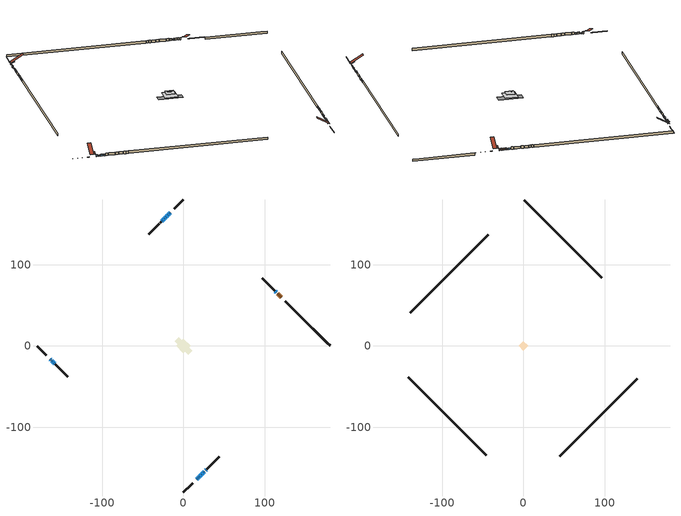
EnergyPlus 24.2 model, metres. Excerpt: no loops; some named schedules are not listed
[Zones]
conditioned space
 floor adiabatic (AdiabaticFloorConstruction): -9.08,0 0,9.08 9.08,0 0,-9.08 z0.23
 floor foundation (Slab1 construction): -10.72,6.07 -6.07,10.72 10.72,-6.07 6.07,-10.72 z-2.15
 wall outside (RimJoist1 construction): 0,-180.51 9.78,-170.73 / -180.51,0 -170.73,-9.78 / 0,180.51 -9.78,170.73 / 136.97,43.55 127.19,53.33 z0.23:0.53
 wall outside (RimJoist2 construction): 10.44,-170.08 11.31,-169.21 / -170.08,-10.44 -169.21,-11.31 / -10.44,170.08 -11.31,169.21 / 126.53,53.98 125.66,54.85 z0.23:0.53
 wall outside (AdiabaticWallConstruction 1): 120.7,59.82 120.05,60.46 / 119.4,61.12 118.6,61.91 / 117.95,62.56 117.13,63.39 / 116.47,64.04 116.1,64.42 z0.23:2.26
 wall outside (AdiabaticWallConstruction): -164.24,-16.27 -163.56,-16.95 / -16.27,164.24 -16.83,163.69 / 20.12,-160.39 21.79,-158.72 z0.23:1.83; 16.27,-164.24 17.15,-163.36 / -159.33,-21.18 -158.45,-22.06 z0.23:1.43; 17.8,-162.71 18.36,-162.15 z0.23:1.22; -17.48,163.03 -18.99,161.52 z0.23:1.91; -19.65,160.87 -21.09,159.43 z0.23:1.4; -21.74,158.77 -23.25,157.26 z0.23:1.32; 19.02,-161.5 19.47,-161.05 / 26.08,-154.44 26.48,-154.03 / -162.91,-17.61 -162.7,-17.81 / 115.44,65.07 115.24,65.28 / -162.05,-18.47 -161.8,-18.72 z0.23:1.45; 22.45,-158.07 24.12,-156.4 / 24.77,-155.74 25.42,-155.09 z0.23:1.02; -23.91,156.61 -25.63,154.88 z0.23:2.14; -26.29,154.22 -26.87,153.65 / -161.14,-19.37 -159.99,-20.52 z0.23:1.81; 114.58,65.93 113.21,67.3 / 27.14,-153.38 27.82,-152.69 z0.23:1.5
 wall outside (Wall1 construction): 28.48,-152.04 29.87,-150.64 / -157.8,-22.72 -156.4,-24.11 / -27.52,152.99 -28.92,151.6 / 112.56,67.96 111.16,69.35 z0.23:2.67
 wall outside (Wall2 construction): 30.53,-149.98 34.62,-145.89 / -155.74,-24.77 -151.65,-28.86 / -29.57,150.94 -33.67,146.85 / 110.5,70.01 106.41,74.1 z0.23:2.67
 wall outside (Wall3 construction): 35.28,-145.23 37.05,-143.46 / -150.99,-29.52 -149.22,-31.29 / -34.32,146.19 -36.1,144.42 / 105.75,74.76 103.98,76.53 z0.23:2.67
 wall outside (Wall4 construction): 37.71,-142.8 40.31,-140.21 / -148.56,-31.95 -145.97,-34.54 / -36.75,143.76 -39.35,141.16 / 103.32,77.19 100.73,79.78 z0.23:2.67
 wall outside (Wall5 construction): 40.96,-139.55 42.16,-138.35 / -145.31,-35.2 -144.11,-36.4 / -40.01,140.51 -41.21,139.3 / 100.07,80.44 98.87,81.64 z0.23:2.67
 wall outside (Wall6 construction): 42.82,-137.69 43.9,-136.61 / -143.45,-37.06 -142.37,-38.14 / -41.87,138.65 -42.95,137.57 / 98.21,82.3 97.13,83.38 z0.23:2.67
 wall foundation (FoundationWall1 construction): 137.62,42.89,-2.15 137.62,42.89,0.23 176.22,4.29,0.23 176.22,4.29,0 180.51,0,0 180.51,0,-2.15
 window (WindowConstruction 15): -164.24,-16.27 -163.56,-16.95 z0.23:1.83
 window (WindowConstruction 5): 16.27,-164.24 17.15,-163.36 z0.23:1.42
 window (WindowConstruction 6): 17.81,-162.71 18.36,-162.15 z0.23:1.22
 window (WindowConstruction 16): -16.27,164.24 -16.83,163.69 z0.23:1.83
 window (WindowConstruction 7): -17.48,163.03 -18.99,161.52 z0.23:1.91
 window (WindowConstruction 8): -19.65,160.87 -21.09,159.43 z0.23:1.4
 window (WindowConstruction 9): -21.74,158.77 -23.25,157.26 z0.23:1.32
 window (WindowConstruction 17): 19.02,-161.49 19.47,-161.05 z0.23:1.45
 window (WindowConstruction 10): 20.12,-160.39 21.79,-158.72 z0.23:1.83
 window (WindowConstruction 11): 22.45,-158.07 24.12,-156.4 z0.23:1.02
 window (WindowConstruction 12): 24.77,-155.74 25.42,-155.09 z0.23:1.02
 window (WindowConstruction 13): -23.91,156.6 -25.63,154.88 z0.23:2.14
 window (WindowConstruction 14): -26.29,154.22 -26.86,153.65 z0.23:1.81
 window (WindowConstruction 18): 26.08,-154.44 26.48,-154.03 z0.23:1.45
 window (WindowConstruction 19): -162.91,-17.61 -162.7,-17.81 z0.23:1.45
 window (WindowConstruction 20): 115.44,65.07 115.24,65.28 z0.23:1.45
 window (WindowConstruction): -162.05,-18.47 -161.8,-18.72 z0.23:1.45
 window (WindowConstruction 1): 114.58,65.93 113.21,67.3 z0.23:1.5
 window (WindowConstruction 2): 27.14,-153.38 27.82,-152.69 z0.23:1.5
 window (WindowConstruction 3): -161.14,-19.37 -159.99,-20.52 z0.23:1.81
 window (WindowConstruction 4): -159.33,-21.18 -158.45,-22.06 z0.23:1.42
 door (Door): 120.7,59.82 120.05,60.46 z0.23:2.26
 door (Door 1): 119.4,61.12 118.6,61.91 z0.23:2.26
 door (Door 2): 117.95,62.57 117.13,63.38 z0.23:2.26
 door (Door 3): 116.47,64.04 116.1,64.42 z0.23:2.26
 ceiling adiabatic (AdiabaticFloorConstruction): 0,-9.08 9.08,0 0,9.08 -9.08,0 z0.23
 roof outside (Roof4 construction): 15.61,-164.9,2.67 13.68,-162.97,4.26 13.12,-163.53,4.26 15.05,-165.46,2.67; -164.9,-15.61,2.67 -162.97,-13.68,4.26 -163.53,-13.12,4.26 -165.46,-15.05,2.67; -15.61,164.9,2.67 -13.68,162.97,4.26 -13.12,163.53,4.26 -15.05,165.46,2.67; 121.35,59.16,2.67 119.42,57.23,4.26 119.98,56.67,4.26 121.91,58.6,2.67
attic - vented
 floor to conditioned space (Floor1 construction Reversed): -5.86,0 0,5.86 5.86,0 0,-5.86 z2.67
 floor to conditioned space (Floor2 construction Reversed): -5.51,0 0,5.51 5.51,0 0,-5.51 z2.67
 floor to conditioned space (Floor3 construction Reversed): -2.77,0 0,2.77 2.77,0 0,-2.77 z2.67; -3.07,0 0,3.07 3.07,0 0,-3.07 z2.67
 wall outside (Wall7 construction): 44.56,-135.96 140.38,-40.14 / -141.72,-38.8 -45.9,-134.62 / -43.6,136.91 -139.42,41.09 / 96.48,84.04 0.66,179.86 z0.23:2.67
 roof outside (Roof1 construction): 14.4,-166.12,2.67 5.99,-157.71,9.6 3.56,-160.14,9.6 11.96,-168.55,2.67; -166.12,-14.4,2.67 -157.71,-5.99,9.6 -160.14,-3.56,9.6 -168.55,-11.96,2.67; -14.4,166.12,2.67 -5.99,157.71,9.6 -3.56,160.14,9.6 -11.96,168.55,2.67; 122.57,57.94,2.67 114.17,49.54,9.6 116.6,47.11,9.6 125,55.51,2.67
shading: -163.35,-17.16 -164.45,-16.06 -164.78,-16.38 -163.68,-17.49 z2.13; 17.36,-163.15 16.06,-164.45 16.38,-164.78 17.69,-163.48 z1.72; 18.57,-161.94 17.59,-162.92 17.92,-163.24 18.9,-162.27 z1.52; -17.04,163.48 -16.06,164.45 -17.13,165.53 -18.11,164.55 z2.13; -19.2,161.31 -17.27,163.24 -17.6,163.57 -19.53,161.64 z2.21; -21.3,159.22 -19.44,161.08 -20.51,162.15 -22.37,160.29 z1.7; -23.46,157.05 -21.53,158.98 -21.86,159.31 -23.79,157.38 z1.62; 22,-158.51 19.91,-160.6 20.24,-160.93 22.33,-158.84 z2.13; 24.33,-156.19 22.24,-158.28 22.56,-158.6 24.65,-156.51 z1.32; 25.63,-154.88 24.56,-155.95 24.89,-156.28 25.96,-155.21 z1.32; -25.84,154.67 -23.7,156.82 -24.02,157.14 -26.17,154.99 z2.44; -27.08,153.44 -26.08,154.43 -26.4,154.76 -27.4,153.76 z2.1; 113,67.51 114.79,65.72 115.12,66.05 113.33,67.84 z1.8; 28.03,-152.48 26.93,-153.59 27.25,-153.91 28.36,-152.81 z1.8; -159.78,-20.73 -161.35,-19.16 -161.68,-19.49 -160.1,-21.06 z2.1; -158.24,-22.27 -159.54,-20.97 -159.87,-21.29 -158.57,-22.6 z1.72
[Building]
Building 1: Terrain=Suburbs
[Site:Location]
Moncton Intl AP_NB: Latitude {deg}=46.11; Longitude {deg}=-64.68; Time Zone {hr}=-4; Elevation {m}=71; Keep Site Location Information=Yes
[Site:GroundTemperature:Shallow]
1.33672, -0.726403, -0.891626, 0.0874321, 4.0178, 7.92987, 11.3214, 13.4699, 13.6524, 11.905, 8.59993, 4.80787
[Site:WaterMainsTemperature]
Calculation Method=Schedule; Temperature Schedule=mains temperature schedule
[Material] Roughness=Rough; Thermal Absorptance=0.9
Name | Thickness {m} | Conductivity {W/m-K} | Density {kg/m3} | Specific Heat {J/kg-K} | Solar Absorptance | Visible Absorptance
asphalt or fiberglass shingles | 0.00635 | 0.162714 | 1121.4 | 1465.45 | 0.4 | 0.4
ceiling loosefill ins | 0.338667 | 0.0480833 | 16.02 | 1046.75 | 0.7 | 0.7
ceiling loosefill ins 1 | 0.423333 | 0.0480833 | 16.02 | 1046.75 | 0.7 | 0.7
ceiling stud and cavity | 0.1397 | 0.0848526 | 65.682 | 1177.47 | 0.7 | 0.7
ceiling stud and cavity 1 | 0.1397 | 0.0882505 | 65.682 | 1177.47 | 0.7 | 0.7
ceiling stud and cavity 2 | 0.1397 | 0.0442237 | 65.682 | 1177.47 | 0.7 | 0.7
concrete 4.0 in. | 0.1016 | 1.803125 | 2242.8 | 837.4 | 0.7 | 0.7
concrete 8.0 in. | 0.2032 | 1.803125 | 2242.8 | 837.4 | 0.7 | 0.7
door material | 0.04445 | 0.0451087 | 512.64 | 1214.23 | 0.7 | 0.7
exterior vertical ins | 0.0639699 | 0.029427 | 32.04 | 1214.23 | 0.7 | 0.7
floor covering | 0.0127 | 0.0433444 | 54.468 | 1339.84 | 0.6 | 0.6
floor rigid ins; wall rigid ins 1 | 0.512978 | 0.029427 | 32.04 | 1214.23 | 0.7 | 0.7
floor stud and cavity | 0.1397 | 1.75129 | 37.0049 | 1207.88 | 0.7 | 0.7
furniture material conditioned space 1 | 0.1524 | 0.115458 | 640.8 | 1214.23 | 0.6 | 0.6
gypsum board | 0.0127 | 0.160291 | 801 | 837.4 | 0.6 | 0.6
gypsum board 1 | 0.0127 | 0.160291 | 801 | 837.4 | 0.7 | 0.7
osb sheathing 0.5 in. | 0.0127 | 0.115458 | 512.64 | 1214.23 | 0.7 | 0.7
osb sheathing 0.75 in. | 0.01905 | 0.115458 | 512.64 | 1214.23 | 0.7 | 0.7
osb sheathing 2.0 in. | 0.0508 | 0.115458 | 512.64 | 1214.23 | 0.7 | 0.7
rim joist rigid ins; roof rigid ins | 0.103632 | 0.029427 | 32.04 | 1214.23 | 0.7 | 0.7
rim joist stud and cavity | 0.0508 | 0.256263 | 125.044 | 1163.47 | 0.6 | 0.6
rim joist stud and cavity 1 | 0.0508 | 0.177588 | 50.32683 | 1063.81 | 0.6 | 0.6
roof stud and cavity | 0.2032 | 0.0302517 | 78.34581 | 1123.46 | 0.7 | 0.7
wall rigid ins | 0.051816 | 0.029427 | 32.04 | 1214.23 | 0.7 | 0.7
wall stud and cavity | 0.1397 | 0.0787868 | 139.0536 | 1170.24 | 0.7 | 0.7
wall stud and cavity 1 | 0.1397 | 0.131356 | 139.0536 | 1170.24 | 0.7 | 0.7
wall stud and cavity 2 | 0.1397 | 0.0792591 | 139.0536 | 1170.24 | 0.7 | 0.7
wall stud and cavity 3 | 0.1397 | 0.19304 | 139.0536 | 1170.24 | 0.7 | 0.7
wall stud and cavity 4 | 0.1397 | 0.136556 | 139.0536 | 1170.24 | 0.7 | 0.7
wall stud and cavity 5 | 0.1397 | 0.0783201 | 139.0536 | 1170.24 | 0.7 | 0.7
wall stud and cavity 6 | 0.0889 | 6.1454 | 50.32683 | 1063.81 | 0.6 | 0.6
wall stud and cavity 7 | 0.0889 | 0.380278 | 52.3479 | 1209.89 | 0.7 | 0.7
wall stud and cavity 8 | 0.0889 | 0.391764 | 83.0341 | 1211.67 | 0.7 | 0.7
wood siding | 0.0254 | 0.102417 | 544.68 | 1172.36 | 0.4 | 0.4
wood siding 1 | 0.00254 | 0.102417 | 544.68 | 1172.36 | 0.4 | 0.4
wood siding 2; wood siding 3; wood siding 4 | 0.0254 | 0.102417 | 544.68 | 1172.36 | 0.7 | 0.7
[WindowMaterial:SimpleGlazingSystem]
Name | U-Factor {W/m2-K} | Solar Heat Gain Coefficient
WindowMaterial | 2.643109 | 0.45
WindowMaterial 1 | 2.20761 | 0.55
WindowMaterial 10 | 2.17638 | 0.59
WindowMaterial 11 | 1.9379 | 0.66
WindowMaterial 12 | 2.24735 | 0.57
WindowMaterial 13 | 2.93666 | 0.65
WindowMaterial 14 | 3.06101 | 0.4
WindowMaterial 2 | 2.22123 | 0.54
WindowMaterial 3 | 2.16672 | 0.56
WindowMaterial 4 | 2.30073 | 0.51
WindowMaterial 5 | 2.035 | 0.61
WindowMaterial 6 | 2.012851 | 0.64
WindowMaterial 7 | 2.01966 | 0.64
WindowMaterial 8 | 2.228615 | 0.54
WindowMaterial 9 | 2.203064 | 0.58
[Construction]
AdiabaticFloorConstruction: floor stud and cavity, floor rigid ins, osb sheathing 0.75 in., floor covering
AdiabaticWallConstruction: wood siding 3, wall rigid ins 1, wall stud and cavity 7, gypsum board
AdiabaticWallConstruction 1: wood siding 4, wall rigid ins 1, wall stud and cavity 7, gypsum board
Door; Door 1; Door 2; Door 3: door material
Floor1 construction Reversed: gypsum board, ceiling stud and cavity, ceiling loosefill ins
Floor2 construction Reversed: gypsum board, ceiling stud and cavity 1, ceiling loosefill ins
Floor3 construction Reversed: gypsum board, ceiling stud and cavity 2, ceiling loosefill ins 1
FoundationWall1 construction: concrete 8.0 in., gypsum board 1
furniture construction conditioned space 1: furniture material conditioned space 1
PartitionWallConstruction: gypsum board, wall stud and cavity 8, gypsum board
RimJoist1 construction: wood siding 2, rim joist rigid ins, osb sheathing 2.0 in., rim joist stud and cavity
RimJoist2 construction: wood siding 2, rim joist stud and cavity 1
Roof1 construction: asphalt or fiberglass shingles
Roof4 construction: asphalt or fiberglass shingles, roof rigid ins, osb sheathing 0.75 in., roof stud and cavity, gypsum board
Slab1 construction: concrete 4.0 in.
Wall1 construction: wood siding, wall rigid ins, osb sheathing 0.5 in., wall stud and cavity, gypsum board
Wall2 construction: wood siding, wall rigid ins, osb sheathing 0.5 in., wall stud and cavity 1, gypsum board
Wall3 construction: wood siding, wall rigid ins, osb sheathing 0.5 in., wall stud and cavity 2, gypsum board
Wall4 construction: wood siding, wall rigid ins, osb sheathing 0.5 in., wall stud and cavity 3, gypsum board
Wall5 construction: wood siding, wall rigid ins, osb sheathing 0.5 in., wall stud and cavity 4, gypsum board
Wall6 construction: wood siding, wall rigid ins, osb sheathing 0.5 in., wall stud and cavity 5, gypsum board
Wall7 construction: wood siding 1, wall stud and cavity 6
WindowConstruction: WindowMaterial
WindowConstruction 1; WindowConstruction 2: WindowMaterial 1
WindowConstruction 10: WindowMaterial 8
WindowConstruction 11: WindowMaterial 9
WindowConstruction 12: WindowMaterial 10
WindowConstruction 13: WindowMaterial 11
WindowConstruction 14; WindowConstruction 3: WindowMaterial 2
WindowConstruction 15; WindowConstruction 17: WindowMaterial 12
WindowConstruction 16: WindowMaterial 13
WindowConstruction 18; WindowConstruction 19; WindowConstruction 20: WindowMaterial 14
WindowConstruction 4; WindowConstruction 5: WindowMaterial 3
WindowConstruction 6: WindowMaterial 4
WindowConstruction 7: WindowMaterial 5
WindowConstruction 8: WindowMaterial 6
WindowConstruction 9: WindowMaterial 7
[Zone] Multiplier=1; Part of Total Floor Area=Yes
Name | Volume {m3}
attic - vented | 175.6
conditioned space | 1137.2
[Space]
Name | Zone | Volume {m3}
attic - vented 1 | attic - vented | 175.6
conditioned space 1 | conditioned space | 1137.2
[ZoneInfiltration:EffectiveLeakageArea]
infil attic - vented 1: Zone or Space=attic - vented 1; Schedule=Always On Discrete; Effective Air Leakage Area {cm2}=5771.29; Stack Coefficient=0.000651651; Wind Coefficient=1.72476e-05
[ZoneMixing]
whole house fan mix: Zone or Space=attic - vented; Schedule=Always On Continuous; Design Flow Rate Calculation Method=Flow/Zone; Design Flow Rate {m3/s}=0; Source Zone or Space=conditioned space
[SurfaceProperty:ExposedFoundationPerimeter]
Slab1: Exposed Perimeter Calculation Method=TotalExposedPerimeter; Total Exposed Perimeter {m}=60.655
[InternalMass] Zone or ZoneList=conditioned space; Space or SpaceList=conditioned space 1
Name | Construction | Surface Area {m2}
furniture mass conditioned space 1 | furniture construction conditioned space 1 | 128.52
partition wall mass | PartitionWallConstruction | 321.301
[Lights]
interior lighting: Zone or ZoneList or Space or SpaceList=conditioned space 1; Schedule=interior lighting schedule; Design Level Calculation Method=LightingLevel; Lighting Level {W}=343.2; Return Air Fraction=0; Fraction Radiant=0.6; Fraction Visible=0.2; Fraction Replaceable=1
[People]
occupants: Zone or ZoneList or Space or SpaceList=conditioned space 1; Number of People Schedule=occupants schedule; Number of People Calculation Method=People; Number of People=3; Fraction Radiant=0.314171; Sensible Heat Fraction=0.56303; Activity Level Schedule=occupants activity schedule; Carbon Dioxide Generation Rate {m3/s-W}=0; Enable ASHRAE 55 Comfort Warnings=No; Mean Radiant Temperature Calculation Type=EnclosureAveraged
[ElectricEquipment] Zone or ZoneList or Space or SpaceList=conditioned space 1; Design Level Calculation Method=EquipmentLevel
Name | Schedule | Design Level {W} | Fraction Latent | Fraction Radiant | Fraction Lost
clothes dryer | clothes dryer schedule | 140.772 | 0.015 | 0.081 | 0.85
clothes washer | clothes washer schedule | 32.1985 | 0.03 | 0.162 | 0.7
cooking range | cooking range schedule | 215.147 | 0.08 | 0.432 | 0.2
dishwasher | dishwasher schedule | 66.8632 | 0.3 | 0.18 | 0.4
fridge | fridge schedule | 72.9452 | 0 | 0.6 | 0
mech vent bath fan 0 | mech vent bath fan 0 schedule | 25.1 | 0 | 0 | 1
mech vent bath fan 1 | mech vent bath fan 1 schedule | 25.1 | 0 | 0 | 1
mech vent bath fan 2 | mech vent bath fan 2 schedule | 25.1 | 0 | 0 | 1
mech vent house fan | mech vent house fan schedule | 19.9167 | 0 | 0 | 0.5
mech vent house fan cfis | mech vent house fan cfis schedule | 0 | 0 | 0 | 0
mech vent range fan 0 | mech vent range fan 0 schedule | 57 | 0 | 0 | 1
misc plug loads | misc plug loads schedule | 494.7 | 0.045 | 0.513 | 0.1
whole house fan | Always On Discrete | 0 | 0 | 0 | 1
[OtherEquipment] Zone or ZoneList or Space or SpaceList=conditioned space 1; Design Level Calculation Method=EquipmentLevel
Name | Fuel Type | Schedule | Design Level {W} | Fraction Latent | Fraction Radiant | Fraction Lost
clothes dryer 1 | Electricity | clothes dryer schedule | 0 | 0.015 | 0.081 | 0.85
cooking range 1 | Electricity | cooking range schedule | 0 | 0.08 | 0.432 | 0.2
general water use latent | None | general water use schedule | 62.594 | 1 | 0 | 0
general water use sensible | None | general water use schedule | -61.6891 | 0 | 0.6 | 0
mech vent house fan latent load | None | Always On Discrete | 0 | 1 | 0 | 0
mech vent house fan sensible load | None | Always On Discrete | 0 | 0 | 0 | 0
water heater energy adjustment1 | Electricity | Always On Discrete | 0.01 | 0 | 0 | 1
[ZoneInfiltration:DesignFlowRate] Zone or ZoneList or Space or SpaceList=conditioned space 1; Schedule=Always On Discrete; Design Flow Rate Calculation Method=Flow/Zone; Design Flow Rate {m3/s}=0
infil flow; natural vent flow; whole house fan flow
[Foundation:Kiva]
Foundation Kiva 1: Initial Indoor Air Temperature {C}=18; Wall Height Above Grade {m}=0.230002; Wall Depth Below Slab {m}=0.2032; Custom Block Material Name 1=exterior vertical ins; Custom Block Depth 1 {m}=2.38; Custom Block X Position 1 {m}=0.2159; Custom Block Z Position 1 {m}=0
[Foundation:Kiva:Settings]
Soil Conductivity {W/m-K}=0.849921; Soil Density {kg/m3}=1842.3; Soil Specific Heat {J/kg-K}=418.7; Ground Solar Absorptivity=0.9; Ground Thermal Absorptivity=0.9; Ground Surface Roughness {m}=0.03; Far-Field Width {m}=40; Deep-Ground Boundary Condition=ZeroFlux; Deep-Ground Depth {m}=40; Minimum Cell Dimension {m}=0.2; Maximum Cell Growth Coefficient=3; Simulation Timestep=Timestep
[Exterior:Lights]
exterior lighting: Schedule=exterior lighting schedule; Design Level {W}=75.6
[Schedule:Constant]
Name | Hourly Value
Always On Continuous; mech vent house fan schedule; mech vent house fan cfis schedule; Always On Discrete | 1
occupants activity schedule | 117.228
fridge schedule | 0
[Schedule:Week:Daily]
interior lighting schedule Week Rule - Jan1-Jan27: interior lighting schedule day, interior lighting schedule day, interior lighting schedule day, interior lighting schedule day, interior lighting schedule day, interior lighting schedule day, interior lighting schedule day, interior lighting schedule default day, interior lighting schedule default day, interior lighting schedule default day, interior lighting schedule default day, interior lighting schedule default day
interior lighting schedule Week Rule - Jan28-Feb3: interior lighting schedule day, interior lighting schedule day, interior lighting schedule day, interior lighting schedule day, interior lighting schedule day 1, interior lighting schedule day 1, interior lighting schedule day 1, interior lighting schedule default day, interior lighting schedule default day, interior lighting schedule default day, interior lighting schedule default day, interior lighting schedule default day
interior lighting schedule Week Rule - Feb4-Feb24: interior lighting schedule day 1, interior lighting schedule day 1, interior lighting schedule day 1, interior lighting schedule day 1, interior lighting schedule day 1, interior lighting schedule day 1, interior lighting schedule day 1, interior lighting schedule default day, interior lighting schedule default day, interior lighting schedule default day, interior lighting schedule default day, interior lighting schedule default day
interior lighting schedule Week Rule - Feb25-Mar3: interior lighting schedule day 1, interior lighting schedule day 1, interior lighting schedule day 1, interior lighting schedule day 1, interior lighting schedule day 2, interior lighting schedule day 2, interior lighting schedule day 2, interior lighting schedule default day, interior lighting schedule default day, interior lighting schedule default day, interior lighting schedule default day, interior lighting schedule default day
interior lighting schedule Week Rule - Mar4-Mar31: interior lighting schedule day 2, interior lighting schedule day 2, interior lighting schedule day 2, interior lighting schedule day 2, interior lighting schedule day 2, interior lighting schedule day 2, interior lighting schedule day 2, interior lighting schedule default day, interior lighting schedule default day, interior lighting schedule default day, interior lighting schedule default day, interior lighting schedule default day
interior lighting schedule Week Rule - Apr1-Apr28: interior lighting schedule day 3, interior lighting schedule day 3, interior lighting schedule day 3, interior lighting schedule day 3, interior lighting schedule day 3, interior lighting schedule day 3, interior lighting schedule day 3, interior lighting schedule default day, interior lighting schedule default day, interior lighting schedule default day, interior lighting schedule default day, interior lighting schedule default day
interior lighting schedule Week Rule - Apr29-May5: interior lighting schedule day 3, interior lighting schedule day 3, interior lighting schedule day 4, interior lighting schedule day 4, interior lighting schedule day 4, interior lighting schedule day 4, interior lighting schedule day 4, interior lighting schedule default day, interior lighting schedule default day, interior lighting schedule default day, interior lighting schedule default day, interior lighting schedule default day
interior lighting schedule Week Rule - May6-May26: interior lighting schedule day 4, interior lighting schedule day 4, interior lighting schedule day 4, interior lighting schedule day 4, interior lighting schedule day 4, interior lighting schedule day 4, interior lighting schedule day 4, interior lighting schedule default day, interior lighting schedule default day, interior lighting schedule default day, interior lighting schedule default day, interior lighting schedule default day
interior lighting schedule Week Rule - May27-Jun2: interior lighting schedule day 4, interior lighting schedule day 4, interior lighting schedule day 4, interior lighting schedule day 4, interior lighting schedule day 4, interior lighting schedule day 5, interior lighting schedule day 5, interior lighting schedule default day, interior lighting schedule default day, interior lighting schedule default day, interior lighting schedule default day, interior lighting schedule default day
interior lighting schedule Week Rule - Jun3-Jun30: interior lighting schedule day 5, interior lighting schedule day 5, interior lighting schedule day 5, interior lighting schedule day 5, interior lighting schedule day 5, interior lighting schedule day 5, interior lighting schedule day 5, interior lighting schedule default day, interior lighting schedule default day, interior lighting schedule default day, interior lighting schedule default day, interior lighting schedule default day
interior lighting schedule Week Rule - Jul1-Jul28: interior lighting schedule day 6, interior lighting schedule day 6, interior lighting schedule day 6, interior lighting schedule day 6, interior lighting schedule day 6, interior lighting schedule day 6, interior lighting schedule day 6, interior lighting schedule default day, interior lighting schedule default day, interior lighting schedule default day, interior lighting schedule default day, interior lighting schedule default day
interior lighting schedule Week Rule - Jul29-Aug4: interior lighting schedule day 6, interior lighting schedule day 6, interior lighting schedule day 6, interior lighting schedule day 7, interior lighting schedule day 7, interior lighting schedule day 7, interior lighting schedule day 7, interior lighting schedule default day, interior lighting schedule default day, interior lighting schedule default day, interior lighting schedule default day, interior lighting schedule default day
interior lighting schedule Week Rule - Aug5-Aug25: interior lighting schedule day 7, interior lighting schedule day 7, interior lighting schedule day 7, interior lighting schedule day 7, interior lighting schedule day 7, interior lighting schedule day 7, interior lighting schedule day 7, interior lighting schedule default day, interior lighting schedule default day, interior lighting schedule default day, interior lighting schedule default day, interior lighting schedule default day
interior lighting schedule Week Rule - Aug26-Sep1: interior lighting schedule day 7, interior lighting schedule day 7, interior lighting schedule day 7, interior lighting schedule day 7, interior lighting schedule day 7, interior lighting schedule day 7, interior lighting schedule day 8, interior lighting schedule default day, interior lighting schedule default day, interior lighting schedule default day, interior lighting schedule default day, interior lighting schedule default day
interior lighting schedule Week Rule - Sep2-Sep29: interior lighting schedule day 8, interior lighting schedule day 8, interior lighting schedule day 8, interior lighting schedule day 8, interior lighting schedule day 8, interior lighting schedule day 8, interior lighting schedule day 8, interior lighting schedule default day, interior lighting schedule default day, interior lighting schedule default day, interior lighting schedule default day, interior lighting schedule default day
interior lighting schedule Week Rule - Sep30-Oct6: interior lighting schedule day 8, interior lighting schedule day 9, interior lighting schedule day 9, interior lighting schedule day 9, interior lighting schedule day 9, interior lighting schedule day 9, interior lighting schedule day 9, interior lighting schedule default day, interior lighting schedule default day, interior lighting schedule default day, interior lighting schedule default day, interior lighting schedule default day
interior lighting schedule Week Rule - Oct7-Oct27: interior lighting schedule day 9, interior lighting schedule day 9, interior lighting schedule day 9, interior lighting schedule day 9, interior lighting schedule day 9, interior lighting schedule day 9, interior lighting schedule day 9, interior lighting schedule default day, interior lighting schedule default day, interior lighting schedule default day, interior lighting schedule default day, interior lighting schedule default day
interior lighting schedule Week Rule - Oct28-Nov3: interior lighting schedule day 9, interior lighting schedule day 9, interior lighting schedule day 9, interior lighting schedule day 9, interior lighting schedule day 10, interior lighting schedule day 10, interior lighting schedule day 10, interior lighting schedule default day, interior lighting schedule default day, interior lighting schedule default day, interior lighting schedule default day, interior lighting schedule default day
interior lighting schedule Week Rule - Nov4-Nov24: interior lighting schedule day 10, interior lighting schedule day 10, interior lighting schedule day 10, interior lighting schedule day 10, interior lighting schedule day 10, interior lighting schedule day 10, interior lighting schedule day 10, interior lighting schedule default day, interior lighting schedule default day, interior lighting schedule default day, interior lighting schedule default day, interior lighting schedule default day
interior lighting schedule Week Rule - Nov25-Dec1: interior lighting schedule day 10, interior lighting schedule day 10, interior lighting schedule day 10, interior lighting schedule day 10, interior lighting schedule day 10, interior lighting schedule day 10, interior lighting schedule day 11, interior lighting schedule default day, interior lighting schedule default day, interior lighting schedule default day, interior lighting schedule default day, interior lighting schedule default day
interior lighting schedule Week Rule - Dec2-Dec31: interior lighting schedule day 11, interior lighting schedule day 11, interior lighting schedule day 11, interior lighting schedule day 11, interior lighting schedule day 11, interior lighting schedule day 11, interior lighting schedule day 11, interior lighting schedule default day, interior lighting schedule default day, interior lighting schedule default day, interior lighting schedule default day, interior lighting schedule default day
occupants schedule Week Rule - Jan1-Dec31: occupants schedule day, occupants schedule day, occupants schedule day, occupants schedule day, occupants schedule day, occupants schedule day, occupants schedule day, occupants schedule default day, occupants schedule default day, occupants schedule default day, occupants schedule default day, occupants schedule default day
clothes dryer schedule Week Rule - Jan1-Dec31: clothes dryer schedule day, clothes dryer schedule day, clothes dryer schedule day, clothes dryer schedule day, clothes dryer schedule day, clothes dryer schedule day, clothes dryer schedule day, clothes dryer schedule default day, clothes dryer schedule default day, clothes dryer schedule default day, clothes dryer schedule default day, clothes dryer schedule default day
clothes washer schedule Week Rule - Jan1-Dec31: clothes washer schedule day, clothes washer schedule day, clothes washer schedule day, clothes washer schedule day, clothes washer schedule day, clothes washer schedule day, clothes washer schedule day, clothes washer schedule default day, clothes washer schedule default day, clothes washer schedule default day, clothes washer schedule default day, clothes washer schedule default day
cooking range schedule Week Rule - Jan1-Dec31: cooking range schedule day, cooking range schedule day, cooking range schedule day, cooking range schedule day, cooking range schedule day, cooking range schedule day, cooking range schedule day, cooking range schedule default day, cooking range schedule default day, cooking range schedule default day, cooking range schedule default day, cooking range schedule default day
dishwasher schedule Week Rule - Jan1-Dec31: dishwasher schedule day, dishwasher schedule day, dishwasher schedule day, dishwasher schedule day, dishwasher schedule day, dishwasher schedule day, dishwasher schedule day, dishwasher schedule default day, dishwasher schedule default day, dishwasher schedule default day, dishwasher schedule default day, dishwasher schedule default day
mech vent bath fan 0 schedule Week Rule - Jan1-Dec31: mech vent bath fan 0 schedule day, mech vent bath fan 0 schedule day, mech vent bath fan 0 schedule day, mech vent bath fan 0 schedule day, mech vent bath fan 0 schedule day, mech vent bath fan 0 schedule day, mech vent bath fan 0 schedule day, mech vent bath fan 0 schedule default day, mech vent bath fan 0 schedule default day, mech vent bath fan 0 schedule default day, mech vent bath fan 0 schedule default day, mech vent bath fan 0 schedule default day
mech vent bath fan 1 schedule Week Rule - Jan1-Dec31: mech vent bath fan 1 schedule day, mech vent bath fan 1 schedule day, mech vent bath fan 1 schedule day, mech vent bath fan 1 schedule day, mech vent bath fan 1 schedule day, mech vent bath fan 1 schedule day, mech vent bath fan 1 schedule day, mech vent bath fan 1 schedule default day, mech vent bath fan 1 schedule default day, mech vent bath fan 1 schedule default day, mech vent bath fan 1 schedule default day, mech vent bath fan 1 schedule default day
mech vent bath fan 2 schedule Week Rule - Jan1-Dec31: mech vent bath fan 2 schedule day, mech vent bath fan 2 schedule day, mech vent bath fan 2 schedule day, mech vent bath fan 2 schedule day, mech vent bath fan 2 schedule day, mech vent bath fan 2 schedule day, mech vent bath fan 2 schedule day, mech vent bath fan 2 schedule default day, mech vent bath fan 2 schedule default day, mech vent bath fan 2 schedule default day, mech vent bath fan 2 schedule default day, mech vent bath fan 2 schedule default day
mech vent range fan 0 schedule Week Rule - Jan1-Dec31: mech vent range fan 0 schedule day, mech vent range fan 0 schedule day, mech vent range fan 0 schedule day, mech vent range fan 0 schedule day, mech vent range fan 0 schedule day, mech vent range fan 0 schedule day, mech vent range fan 0 schedule day, mech vent range fan 0 schedule default day, mech vent range fan 0 schedule default day, mech vent range fan 0 schedule default day, mech vent range fan 0 schedule default day, mech vent range fan 0 schedule default day
misc plug loads schedule Week Rule - Jan1-Dec31: misc plug loads schedule day, misc plug loads schedule day, misc plug loads schedule day, misc plug loads schedule day, misc plug loads schedule day, misc plug loads schedule day, misc plug loads schedule day, misc plug loads schedule default day, misc plug loads schedule default day, misc plug loads schedule default day, misc plug loads schedule default day, misc plug loads schedule default day
[Schedule:Year]
interior lighting schedule: interior lighting schedule Week Rule - Jan1-Jan27, 1, 1, 1, 27, interior lighting schedule Week Rule - Jan28-Feb3, 1, 28, 2, 3, interior lighting schedule Week Rule - Feb4-Feb24, 2, 4, 2, 24, interior lighting schedule Week Rule - Feb25-Mar3, 2, 25, 3, 3, interior lighting schedule Week Rule - Mar4-Mar31, 3, 4, 3, 31, interior lighting schedule Week Rule - Apr1-Apr28, 4, 1, 4, 28, interior lighting schedule Week Rule - Apr29-May5, 4, 29, 5, 5, interior lighting schedule Week Rule - May6-May26, 5, 6, 5, 26, interior lighting schedule Week Rule - May27-Jun2, 5, 27, 6, 2, interior lighting schedule Week Rule - Jun3-Jun30, 6, 3, 6, 30, interior lighting schedule Week Rule - Jul1-Jul28, 7, 1, 7, 28, interior lighting schedule Week Rule - Jul29-Aug4, 7, 29, 8, 4, interior lighting schedule Week Rule - Aug5-Aug25, 8, 5, 8, 25, interior lighting schedule Week Rule - Aug26-Sep1, 8, 26, 9, 1, interior lighting schedule Week Rule - Sep2-Sep29, 9, 2, 9, 29, interior lighting schedule Week Rule - Sep30-Oct6, 9, 30, 10, 6, interior lighting schedule Week Rule - Oct7-Oct27, 10, 7, 10, 27, interior lighting schedule Week Rule - Oct28-Nov3, 10, 28, 11, 3, interior lighting schedule Week Rule - Nov4-Nov24, 11, 4, 11, 24, interior lighting schedule Week Rule - Nov25-Dec1, 11, 25, 12, 1, interior lighting schedule Week Rule - Dec2-Dec31, 12, 2, 12, 31
occupants schedule: occupants schedule Week Rule - Jan1-Dec31, 1, 1, 12, 31
clothes dryer schedule: clothes dryer schedule Week Rule - Jan1-Dec31, 1, 1, 12, 31
clothes washer schedule: clothes washer schedule Week Rule - Jan1-Dec31, 1, 1, 12, 31
cooking range schedule: cooking range schedule Week Rule - Jan1-Dec31, 1, 1, 12, 31
dishwasher schedule: dishwasher schedule Week Rule - Jan1-Dec31, 1, 1, 12, 31
mech vent bath fan 0 schedule: mech vent bath fan 0 schedule Week Rule - Jan1-Dec31, 1, 1, 12, 31
mech vent bath fan 1 schedule: mech vent bath fan 1 schedule Week Rule - Jan1-Dec31, 1, 1, 12, 31
mech vent bath fan 2 schedule: mech vent bath fan 2 schedule Week Rule - Jan1-Dec31, 1, 1, 12, 31
mech vent range fan 0 schedule: mech vent range fan 0 schedule Week Rule - Jan1-Dec31, 1, 1, 12, 31
misc plug loads schedule: misc plug loads schedule Week Rule - Jan1-Dec31, 1, 1, 12, 31
general water use schedule: general water use schedule Week Rule - Jan1-Dec31, 1, 1, 12, 31
exterior lighting schedule: exterior lighting schedule Week Rule - Jan1-Jan27, 1, 1, 1, 27, exterior lighting schedule Week Rule - Jan28-Feb3, 1, 28, 2, 3, exterior lighting schedule Week Rule - Feb4-Feb24, 2, 4, 2, 24, exterior lighting schedule Week Rule - Feb25-Mar3, 2, 25, 3, 3, exterior lighting schedule Week Rule - Mar4-Mar31, 3, 4, 3, 31, exterior lighting schedule Week Rule - Apr1-Apr28, 4, 1, 4, 28, exterior lighting schedule Week Rule - Apr29-May5, 4, 29, 5, 5, exterior lighting schedule Week Rule - May6-May26, 5, 6, 5, 26, exterior lighting schedule Week Rule - May27-Jun2, 5, 27, 6, 2, exterior lighting schedule Week Rule - Jun3-Jun30, 6, 3, 6, 30, exterior lighting schedule Week Rule - Jul1-Jul28, 7, 1, 7, 28, exterior lighting schedule Week Rule - Jul29-Aug4, 7, 29, 8, 4, exterior lighting schedule Week Rule - Aug5-Aug25, 8, 5, 8, 25, exterior lighting schedule Week Rule - Aug26-Sep1, 8, 26, 9, 1, exterior lighting schedule Week Rule - Sep2-Sep29, 9, 2, 9, 29, exterior lighting schedule Week Rule - Sep30-Oct6, 9, 30, 10, 6, exterior lighting schedule Week Rule - Oct7-Oct27, 10, 7, 10, 27, exterior lighting schedule Week Rule - Oct28-Nov3, 10, 28, 11, 3, exterior lighting schedule Week Rule - Nov4-Nov24, 11, 4, 11, 24, exterior lighting schedule Week Rule - Nov25-Dec1, 11, 25, 12, 1, exterior lighting schedule Week Rule - Dec2-Dec31, 12, 2, 12, 31
[Schedule:Compact]
mains temperature schedule: Through: 01/01, For: AllDays, Until: 24:00, 6.09, Through: 01/02, For: AllDays, Until: 24:00, 6.02167, Through: 01/03, For: AllDays, Until: 24:00, 5.95444, Through: 01/04, For: AllDays, Until: 24:00, 5.88833, Through: 01/05, For: AllDays, Until: 24:00, 5.82333, Through: 01/06, For: AllDays, Until: 24:00, 5.75944, Through: 01/07, For: AllDays, Until: 24:00, 5.69667, Through: 01/08, For: AllDays, Until: 24:00, 5.635, Through: 01/09, For: AllDays, Until: 24:00, 5.57444, Through: 01/10, For: AllDays, Until: 24:00, 5.515, Through: 01/11, For: AllDays, Until: 24:00, 5.45722, Through: 01/12, For: AllDays, Until: 24:00, 5.4, Through: 01/13, For: AllDays, Until: 24:00, 5.34444, Through: 01/14, For: AllDays, Until: 24:00, 5.29, Through: 01/15, For: AllDays, Until: 24:00, 5.23667, Through: 01/16, For: AllDays, Until: 24:00, 5.18444, Through: 01/17, For: AllDays, Until: 24:00, 5.13389, Through: 01/18, For: AllDays, Until: 24:00, 5.085, Through: 01/19, For: AllDays, Until: 24:00, 5.03667, Through: 01/20, For: AllDays, Until: 24:00, 4.99, Through: 01/21, For: AllDays, Until: 24:00, 4.94444, Through: 01/22, For: AllDays, Until: 24:00, 4.90056, Through: 01/23, For: AllDays, Until: 24:00, 4.85833, Through: 01/24, For: AllDays, Until: 24:00, 4.81722, Through: 01/25, For: AllDays, Until: 24:00, 4.77722, Through: 01/26, For: AllDays, Until: 24:00, 4.73889, Through: 01/27, For: AllDays, Until: 24:00, 4.70167, Through: 01/28, For: AllDays, Until: 24:00, 4.66611, Through: 01/29, For: AllDays, Until: 24:00, 4.63222, Through: 01/30, For: AllDays, Until: 24:00, 4.59944, Through: 01/31, For: AllDays, Until: 24:00, 4.56833, Through: 02/01, For: AllDays, Until: 24:00, 4.53889, Through: 02/02, For: AllDays, Until: 24:00, 4.51056, Through: 02/03, For: AllDays, Until: 24:00, 4.48389, Through: 02/04, For: AllDays, Until: 24:00, 4.45889, Through: 02/05, For: AllDays, Until: 24:00, 4.435, Through: 02/06, For: AllDays, Until: 24:00, 4.41278, Through: 02/07, For: AllDays, Until: 24:00, 4.39222, Through: 02/08, For: AllDays, Until: 24:00, 4.37333, Through: 02/09, For: AllDays, Until: 24:00, 4.35556, Through: 02/10, For: AllDays, Until: 24:00, 4.33944, Through: 02/11, For: AllDays, Until: 24:00, 4.325, Through: 02/12, For: AllDays, Until: 24:00, 4.31222, Through: 02/13, For: AllDays, Until: 24:00, 4.30056, Through: 02/14, For: AllDays, Until: 24:00, 4.29056, Through: 02/15, For: AllDays, Until: 24:00, 4.28222, Through: 02/16, For: AllDays, Until: 24:00, 4.27556, Through: 02/17, For: AllDays, Until: 24:00, 4.27056, Through: 02/18, For: AllDays, Until: 24:00, 4.26667, Through: 02/19, For: AllDays, Until: 24:00, 4.265, Through: 02/20, For: AllDays, Until: 24:00, 4.26444, Through: 02/21, For: AllDays, Until: 24:00, 4.26556, Through: 02/22, For: AllDays, Until: 24:00, 4.26833, Through: 02/23, For: AllDays, Until: 24:00, 4.27222, Through: 02/24, For: AllDays, Until: 24:00, 4.27833, Through: 02/25, For: AllDays, Until: 24:00, 4.28556, Through: 02/26, For: AllDays, Until: 24:00, 4.29444, Through: 02/27, For: AllDays, Until: 24:00, 4.305, Through: 02/28, For: AllDays, Until: 24:00, 4.31667, Through: 03/01, For: AllDays, Until: 24:00, 4.33056, Through: 03/02, For: AllDays, Until: 24:00, 4.34556, Through: 03/03, For: AllDays, Until: 24:00, 4.36222, Through: 03/04, For: AllDays, Until: 24:00, 4.38, Through: 03/05, For: AllDays, Until: 24:00, 4.4, Through: 03/06, For: AllDays, Until: 24:00, 4.42111, Through: 03/07, For: AllDays, Until: 24:00, 4.44389, Through: 03/08, For: AllDays, Until: 24:00, 4.46833, Through: 03/09, For: AllDays, Until: 24:00, 4.49389, Through: 03/10, For: AllDays, Until: 24:00, 4.52111, Through: 03/11, For: AllDays, Until: 24:00, 4.55, Through: 03/12, For: AllDays, Until: 24:00, 4.58, Through: 03/13, For: AllDays, Until: 24:00, 4.61167, Through: 03/14, For: AllDays, Until: 24:00, 4.645, Through: 03/15, For: AllDays, Until: 24:00, 4.67944, Through: 03/16, For: AllDays, Until: 24:00, 4.71556, Through: 03/17, For: AllDays, Until: 24:00, 4.75333, Through: 03/18, For: AllDays, Until: 24:00, 4.79222, Through: 03/19, For: AllDays, Until: 24:00, 4.83222, Through: 03/20, For: AllDays, Until: 24:00, 4.87444, Through: 03/21, For: AllDays, Until: 24:00, 4.91722, Through: 03/22, For: AllDays, Until: 24:00, 4.96167, Through: 03/23, For: AllDays, Until: 24:00, 5.00778, Through: 03/24, For: AllDays, Until: 24:00, 5.055, Through: 03/25, For: AllDays, Until: 24:00, 5.10333, Through: 03/26, For: AllDays, Until: 24:00, 5.15333, Through: 03/27, For: AllDays, Until: 24:00, 5.20444, Through: 03/28, For: AllDays, Until: 24:00, 5.25667, Through: 03/29, For: AllDays, Until: 24:00, 5.31056, Through: 03/30, For: AllDays, Until: 24:00, 5.36556, Through: 03/31, For: AllDays, Until: 24:00, 5.42167, Through: 04/01, For: AllDays, Until: 24:00, 5.47889, Through: 04/02, For: AllDays, Until: 24:00, 5.53778, Through: 04/03, For: AllDays, Until: 24:00, 5.59722, Through: 04/04, For: AllDays, Until: 24:00, 5.65833, Through: 04/05, For: AllDays, Until: 24:00, 5.72056, Through: 04/06, For: AllDays, Until: 24:00, 5.78389, Through: 04/07, For: AllDays, Until: 24:00, 5.84833, Through: 04/08, For: AllDays, Until: 24:00, 5.91333, Through: 04/09, For: AllDays, Until: 24:00, 5.98, Through: 04/10, For: AllDays, Until: 24:00, 6.04778, Through: 04/11, For: AllDays, Until: 24:00, 6.11667, Through: 04/12, For: AllDays, Until: 24:00, 6.18611, Through: 04/13, For: AllDays, Until: 24:00, 6.25667, Through: 04/14, For: AllDays, Until: 24:00, 6.32833, Through: 04/15, For: AllDays, Until: 24:00, 6.40111, Through: 04/16, For: AllDays, Until: 24:00, 6.47444, Through: 04/17, For: AllDays, Until: 24:00, 6.54889, Through: 04/18, For: AllDays, Until: 24:00, 6.62444, Through: 04/19, For: AllDays, Until: 24:00, 6.70056, Through: 04/20, For: AllDays, Until: 24:00, 6.77722, Through: 04/21, For: AllDays, Until: 24:00, 6.85556, Through: 04/22, For: AllDays, Until: 24:00, 6.93389, Through: 04/23, For: AllDays, Until: 24:00, 7.01333, Through: 04/24, For: AllDays, Until: 24:00, 7.09333, Through: 04/25, For: AllDays, Until: 24:00, 7.17444, Through: 04/26, For: AllDays, Until: 24:00, 7.25611, Through: 04/27, For: AllDays, Until: 24:00, 7.33833, Through: 04/28, For: AllDays, Until: 24:00, 7.42111, Through: 04/29, For: AllDays, Until: 24:00, 7.505, Through: 04/30, For: AllDays, Until: 24:00, 7.58889, Through: 05/01, For: AllDays, Until: 24:00, 7.67389, Through: 05/02, For: AllDays, Until: 24:00, 7.75889, Through: 05/03, For: AllDays, Until: 24:00, 7.845, Through: 05/04, For: AllDays, Until: 24:00, 7.93111, Through: 05/05, For: AllDays, Until: 24:00, 8.01833, Through: 05/06, For: AllDays, Until: 24:00, 8.10556, Through: 05/07, For: AllDays, Until: 24:00, 8.19333, Through: 05/08, For: AllDays, Until: 24:00, 8.28111, Through: 05/09, For: AllDays, Until: 24:00, 8.36944, Through: 05/10, For: AllDays, Until: 24:00, 8.45833, Through: 05/11, For: AllDays, Until: 24:00, 8.54778, Through: 05/12, For: AllDays, Until: 24:00, 8.63722, Through: 05/13, For: AllDays, Until: 24:00, 8.72667, Through: 05/14, For: AllDays, Until: 24:00, 8.81667, Through: 05/15, For: AllDays, Until: 24:00, 8.90722, Through: 05/16, For: AllDays, Until: 24:00, 8.99722, Through: 05/17, For: AllDays, Until: 24:00, 9.08778, Through: 05/18, For: AllDays, Until: 24:00, 9.17889, Through: 05/19, For: AllDays, Until: 24:00, 9.26944, Through: 05/20, For: AllDays, Until: 24:00, 9.36056, Through: 05/21, For: AllDays, Until: 24:00, 9.45111, Through: 05/22, For: AllDays, Until: 24:00, 9.54222, Through: 05/23, For: AllDays, Until: 24:00, 9.63333, Through: 05/24, For: AllDays, Until: 24:00, 9.72389, Through: 05/25, For: AllDays, Until: 24:00, 9.815, Through: 05/26, For: AllDays, Until: 24:00, 9.90556, Through: 05/27, For: AllDays, Until: 24:00, 9.99667, Through: 05/28, For: AllDays, Until: 24:00, 10.0872, Through: 05/29, For: AllDays, Until: 24:00, 10.1772, Through: 05/30, For: AllDays, Until: 24:00, 10.2678, Through: 05/31, For: AllDays, Until: 24:00, 10.3578, Through: 06/01, For: AllDays, Until: 24:00, 10.4472, Through: 06/02, For: AllDays, Until: 24:00, 10.5367, Through: 06/03, For: AllDays, Until: 24:00, 10.6261, Through: 06/04, For: AllDays, Until: 24:00, 10.715, Through: 06/05, For: AllDays, Until: 24:00, 10.8033, Through: 06/06, For: AllDays, Until: 24:00, 10.8917, Through: 06/07, For: AllDays, Until: 24:00, 10.9794, Through: 06/08, For: AllDays, Until: 24:00, 11.0667, Through: 06/09, For: AllDays, Until: 24:00, 11.1539, Through: 06/10, For: AllDays, Until: 24:00, 11.24, Through: 06/11, For: AllDays, Until: 24:00, 11.3261, Through: 06/12, For: AllDays, Until: 24:00, 11.4117, Through: 06/13, For: AllDays, Until: 24:00, 11.4967, Through: 06/14, For: AllDays, Until: 24:00, 11.5806, Through: 06/15, For: AllDays, Until: 24:00, 11.6644, Through: 06/16, For: AllDays, Until: 24:00, 11.7472, Through: 06/17, For: AllDays, Until: 24:00, 11.83, Through: 06/18, For: AllDays, Until: 24:00, 11.9117, Through: 06/19, For: AllDays, Until: 24:00, 11.9928, Through: 06/20, For: AllDays, Until: 24:00, 12.0728, Through: 06/21, For: AllDays, Until: 24:00, 12.1522, Through: 06/22, For: AllDays, Until: 24:00, 12.2311, Through: 06/23, For: AllDays, Until: 24:00, 12.3094, Through: 06/24, For: AllDays, Until: 24:00, 12.3867, Through: 06/25, For: AllDays, Until: 24:00, 12.4628, Through: 06/26, For: AllDays, Until: 24:00, 12.5383, Through: 06/27, For: AllDays, Until: 24:00, 12.6128, Through: 06/28, For: AllDays, Until: 24:00, 12.6867, Through: 06/29, For: AllDays, Until: 24:00, 12.7594, Through: 06/30, For: AllDays, Until: 24:00, 12.8311, Through: 07/01, For: AllDays, Until: 24:00, 12.9017, Through: 07/02, For: AllDays, Until: 24:00, 12.9717, Through: 07/03, For: AllDays, Until: 24:00, 13.0406, Through: 07/04, For: AllDays, Until: 24:00, 13.1083, Through: 07/05, For: AllDays, Until: 24:00, 13.175, Through: 07/06, For: AllDays, Until: 24:00, 13.2406, Through: 07/07, For: AllDays, Until: 24:00, 13.3056, Through: 07/08, For: AllDays, Until: 24:00, 13.3689, Through: 07/09, For: AllDays, Until: 24:00, 13.4311, Through: 07/10, For: AllDays, Until: 24:00, 13.4922, Through: 07/11, For: AllDays, Until: 24:00, 13.5522, Through: 07/12, For: AllDays, Until: 24:00, 13.6111, Through: 07/13, For: AllDays, Until: 24:00, 13.6689, Through: 07/14, For: AllDays, Until: 24:00, 13.725, Through: 07/15, For: AllDays, Until: 24:00, 13.7806, Through: 07/16, For: AllDays, Until: 24:00, 13.8344, Through: 07/17, For: AllDays, Until: 24:00, 13.8867, Through: 07/18, For: AllDays, Until: 24:00, 13.9383, Through: 07/19, For: AllDays, Until: 24:00, 13.9883, Through: 07/20, For: AllDays, Until: 24:00, 14.0372, Through: 07/21, For: AllDays, Until: 24:00, 14.0844, Through: 07/22, For: AllDays, Until: 24:00, 14.1306, Through: 07/23, For: AllDays, Until: 24:00, 14.175, Through: 07/24, For: AllDays, Until: 24:00, 14.2183, Through: 07/25, For: AllDays, Until: 24:00, 14.2606, Through: 07/26, For: AllDays, Until: 24:00, 14.3011, Through: 07/27, For: AllDays, Until: 24:00, 14.3406, Through: 07/28, For: AllDays, Until: 24:00, 14.3778, Through: 07/29, For: AllDays, Until: 24:00, 14.4144, Through: 07/30, For: AllDays, Until: 24:00, 14.4494, Through: 07/31, For: AllDays, Until: 24:00, 14.4828, Through: 08/01, For: AllDays, Until: 24:00, 14.5144, Through: 08/02, For: AllDays, Until: 24:00, 14.545, Through: 08/03, For: AllDays, Until: 24:00, 14.5739, Through: 08/04, For: AllDays, Until: 24:00, 14.6017, Through: 08/05, For: AllDays, Until: 24:00, 14.6278, Through: 08/06, For: AllDays, Until: 24:00, 14.6522, Through: 08/07, For: AllDays, Until: 24:00, 14.675, Through: 08/08, For: AllDays, Until: 24:00, 14.6967, Through: 08/09, For: AllDays, Until: 24:00, 14.7167, Through: 08/10, For: AllDays, Until: 24:00, 14.735, Through: 08/11, For: AllDays, Until: 24:00, 14.7522, Through: 08/12, For: AllDays, Until: 24:00, 14.7672, Through: 08/13, For: AllDays, Until: 24:00, 14.7811, Through: 08/14, For: AllDays, Until: 24:00, 14.7933, Through: 08/15, For: AllDays, Until: 24:00, 14.8044, Through: 08/16, For: AllDays, Until: 24:00, 14.8133, Through: 08/17, For: AllDays, Until: 24:00, 14.8211, Through: 08/18, For: AllDays, Until: 24:00, 14.8272, Through: 08/19, For: AllDays, Until: 24:00, 14.8317, Through: 08/20, For: AllDays, Until: 24:00, 14.8344, Through: 08/21, For: AllDays, Until: 24:00, 14.8361, Through: 08/22, For: AllDays, Until: 24:00, 14.8356, Through: 08/23, For: AllDays, Until: 24:00, 14.8339, Through: 08/24, For: AllDays, Until: 24:00, 14.8306, Through: 08/25, For: AllDays, Until: 24:00, 14.8256, Through: 08/26, For: AllDays, Until: 24:00, 14.8189, Through: 08/27, For: AllDays, Until: 24:00, 14.8111, Through: 08/28, For: AllDays, Until: 24:00, 14.8017, Through: 08/29, For: AllDays, Until: 24:00, 14.7906, Through: 08/30, For: AllDays, Until: 24:00, 14.7778, Through: 08/31, For: AllDays, Until: 24:00, 14.7633, Through: 09/01, For: AllDays, Until: 24:00, 14.7478, Through: 09/02, For: AllDays, Until: 24:00, 14.7306, Through: 09/03, For: AllDays, Until: 24:00, 14.7117, Through: 09/04, For: AllDays, Until: 24:00, 14.6911, Through: 09/05, For: AllDays, Until: 24:00, 14.6694, Through: 09/06, For: AllDays, Until: 24:00, 14.6456, Through: 09/07, For: AllDays, Until: 24:00, 14.6211, Through: 09/08, For: AllDays, Until: 24:00, 14.5944, Through: 09/09, For: AllDays, Until: 24:00, 14.5667, Through: 09/10, For: AllDays, Until: 24:00, 14.5372, Through: 09/11, For: AllDays, Until: 24:00, 14.5061, Through: 09/12, For: AllDays, Until: 24:00, 14.4739, Through: 09/13, For: AllDays, Until: 24:00, 14.44, Through: 09/14, For: AllDays, Until: 24:00, 14.405, Through: 09/15, For: AllDays, Until: 24:00, 14.3678, Through: 09/16, For: AllDays, Until: 24:00, 14.33, Through: 09/17, For: AllDays, Until: 24:00, 14.2906, Through: 09/18, For: AllDays, Until: 24:00, 14.2494, Through: 09/19, For: AllDays, Until: 24:00, 14.2072, Through: 09/20, For: AllDays, Until: 24:00, 14.1633, Through: 09/21, For: AllDays, Until: 24:00, 14.1183, Through: 09/22, For: AllDays, Until: 24:00, 14.0717, Through: 09/23, For: AllDays, Until: 24:00, 14.0239, Through: 09/24, For: AllDays, Until: 24:00, 13.975, Through: 09/25, For: AllDays, Until: 24:00, 13.9244, Through: 09/26, For: AllDays, Until: 24:00, 13.8728, Through: 09/27, For: AllDays, Until: 24:00, 13.82, Through: 09/28, For: AllDays, Until: 24:00, 13.7656, Through: 09/29, For: AllDays, Until: 24:00, 13.71, Through: 09/30, For: AllDays, Until: 24:00, 13.6533, Through: 10/01, For: AllDays, Until: 24:00, 13.5956, Through: 10/02, For: AllDays, Until: 24:00, 13.5361, Through: 10/03, For: AllDays, Until: 24:00, 13.4761, Through: 10/04, For: AllDays, Until: 24:00, 13.4144, Through: 10/05, For: AllDays, Until: 24:00, 13.3517, Through: 10/06, For: AllDays, Until: 24:00, 13.2883, Through: 10/07, For: AllDays, Until: 24:00, 13.2233, Through: 10/08, For: AllDays, Until: 24:00, 13.1572, Through: 10/09, For: AllDays, Until: 24:00, 13.09, Through: 10/10, For: AllDays, Until: 24:00, 13.0222, Through: 10/11, For: AllDays, Until: 24:00, 12.9528, Through: 10/12, For: AllDays, Until: 24:00, 12.8828, Through: 10/13, For: AllDays, Until: 24:00, 12.8117, Through: 10/14, For: AllDays, Until: 24:00, 12.74, Through: 10/15, For: AllDays, Until: 24:00, 12.6667, Through: 10/16, For: AllDays, Until: 24:00, 12.5928, Through: 10/17, For: AllDays, Until: 24:00, 12.5178, Through: 10/18, For: AllDays, Until: 24:00, 12.4422, Through: 10/19, For: AllDays, Until: 24:00, 12.3656, Through: 10/20, For: AllDays, Until: 24:00, 12.2883, Through: 10/21, For: AllDays, Until: 24:00, 12.21, Through: 10/22, For: AllDays, Until: 24:00, 12.1311, Through: 10/23, For: AllDays, Until: 24:00, 12.0517, Through: 10/24, For: AllDays, Until: 24:00, 11.9711, Through: 10/25, For: AllDays, Until: 24:00, 11.8894, Through: 10/26, For: AllDays, Until: 24:00, 11.8078, Through: 10/27, For: AllDays, Until: 24:00, 11.725, Through: 10/28, For: AllDays, Until: 24:00, 11.6422, Through: 10/29, For: AllDays, Until: 24:00, 11.5583, Through: 10/30, For: AllDays, Until: 24:00, 11.4739, Through: 10/31, For: AllDays, Until: 24:00, 11.3889, Through: 11/01, For: AllDays, Until: 24:00, 11.3033, Through: 11/02, For: AllDays, Until: 24:00, 11.2172, Through: 11/03, For: AllDays, Until: 24:00, 11.1306, Through: 11/04, For: AllDays, Until: 24:00, 11.0433, Through: 11/05, For: AllDays, Until: 24:00, 10.9561, Through: 11/06, For: AllDays, Until: 24:00, 10.8683, Through: 11/07, For: AllDays, Until: 24:00, 10.78, Through: 11/08, For: AllDays, Until: 24:00, 10.6911, Through: 11/09, For: AllDays, Until: 24:00, 10.6022, Through: 11/10, For: AllDays, Until: 24:00, 10.5128, Through: 11/11, For: AllDays, Until: 24:00, 10.4233, Through: 11/12, For: AllDays, Until: 24:00, 10.3333, Through: 11/13, For: AllDays, Until: 24:00, 10.2433, Through: 11/14, For: AllDays, Until: 24:00, 10.1533, Through: 11/15, For: AllDays, Until: 24:00, 10.0628, Through: 11/16, For: AllDays, Until: 24:00, 9.97222, Through: 11/17, For: AllDays, Until: 24:00, 9.88111, Through: 11/18, For: AllDays, Until: 24:00, 9.79056, Through: 11/19, For: AllDays, Until: 24:00, 9.69944, Through: 11/20, For: AllDays, Until: 24:00, 9.60889, Through: 11/21, For: AllDays, Until: 24:00, 9.51778, Through: 11/22, For: AllDays, Until: 24:00, 9.42667, Through: 11/23, For: AllDays, Until: 24:00, 9.33611, Through: 11/24, For: AllDays, Until: 24:00, 9.245, Through: 11/25, For: AllDays, Until: 24:00, 9.15444, Through: 11/26, For: AllDays, Until: 24:00, 9.06333, Through: 11/27, For: AllDays, Until: 24:00, 8.97333, Through: 11/28, For: AllDays, Until: 24:00, 8.88278, Through: 11/29, For: AllDays, Until: 24:00, 8.79278, Through: 11/30, For: AllDays, Until: 24:00, 8.70278, Through: 12/01, For: AllDays, Until: 24:00, 8.61278, Through: 12/02, For: AllDays, Until: 24:00, 8.52389, Through: 12/03, For: AllDays, Until: 24:00, 8.43444, Through: 12/04, For: AllDays, Until: 24:00, 8.34611, Through: 12/05, For: AllDays, Until: 24:00, 8.25722, Through: 12/06, For: AllDays, Until: 24:00, 8.16944, Through: 12/07, For: AllDays, Until: 24:00, 8.08167, Through: 12/08, For: AllDays, Until: 24:00, 7.99444, Through: 12/09, For: AllDays, Until: 24:00, 7.90778, Through: 12/10, For: AllDays, Until: 24:00, 7.82167, Through: 12/11, For: AllDays, Until: 24:00, 7.73611, Through: 12/12, For: AllDays, Until: 24:00, 7.65111, Through: 12/13, For: AllDays, Until: 24:00, 7.56611, Through: 12/14, For: AllDays, Until: 24:00, 7.48222, Through: 12/15, For: AllDays, Until: 24:00, 7.39889, Through: 12/16, For: AllDays, Until: 24:00, 7.31611, Through: 12/17, For: AllDays, Until: 24:00, 7.23389, Through: 12/18, For: AllDays, Until: 24:00, 7.15278, Through: 12/19, For: AllDays, Until: 24:00, 7.07167, Through: 12/20, For: AllDays, Until: 24:00, 6.99167, Through: 12/21, For: AllDays, Until: 24:00, 6.91278, Through: 12/22, For: AllDays, Until: 24:00, 6.83444, Through: 12/23, For: AllDays, Until: 24:00, 6.75667, Through: 12/24, For: AllDays, Until: 24:00, 6.68, Through: 12/25, For: AllDays, Until: 24:00, 6.60389, Through: 12/26, For: AllDays, Until: 24:00, 6.52889, Through: 12/27, For: AllDays, Until: 24:00, 6.45444, Through: 12/28, For: AllDays, Until: 24:00, 6.38111, Through: 12/29, For: AllDays, Until: 24:00, 6.30889, Through: 12/30, For: AllDays, Until: 24:00, 6.23778, Through: 12/31, For: AllDays, Until: 24:00, 6.16722
